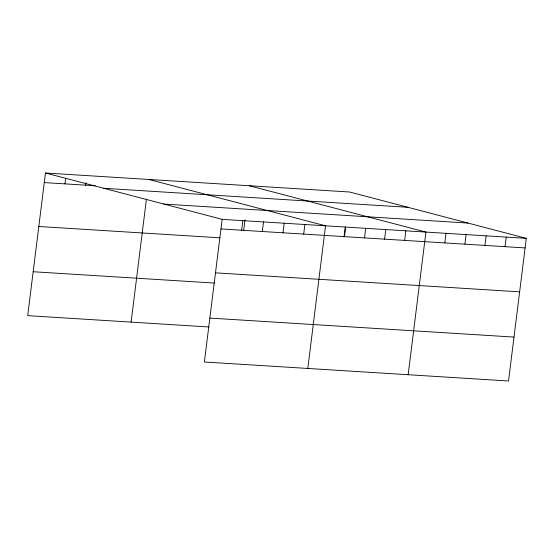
<?xml version="1.0" encoding="UTF-8"?>
<svg xmlns="http://www.w3.org/2000/svg" width="554" height="554" viewBox="0 0 554 554"><rect width="100%" height="100%" fill="white"/><g stroke="black" fill="none" stroke-linecap="round" stroke-linejoin="round"><path stroke-width="0.83" d="M45.47 173.007L222.154 219.342L204.384 361.991L508.53 380.993L526.3 238.352L349.616 192.009L45.47 173.007L27.7 315.648L208.9 326.971M64.957 183.873L65.656 178.291M85.641 185.168L85.939 182.772M131.111 322.109L146.422 199.177M241.641 230.215L242.832 220.637M243.635 230.783L245.007 219.806M262.319 231.51L263.517 221.932M283.004 232.798L284.195 223.22M303.689 234.093L304.88 224.515M307.795 368.452L325.558 225.803L148.881 179.468M344.006 237.057L345.267 226.925M344.443 236.641L345.634 227.064M364.518 237.895L365.709 228.317M384.587 239.148L385.785 229.571M404.662 240.401L405.853 230.824M408.166 374.726L425.929 232.078L249.245 185.735M444.814 242.908L446.005 233.331M464.882 244.162L466.08 234.584M484.958 245.422L486.149 235.838M505.033 246.675L506.224 237.098M44.272 182.585L95.115 185.763M103.771 188.298L407.924 207.3M163.845 204.052L467.991 223.054M222.154 219.342L526.3 238.352M220.956 228.927L525.109 247.929M38.808 226.496L220 237.818M215.485 272.838L519.638 291.84M33.171 271.737L214.363 283.059M209.855 318.079L514.001 337.081"/></g></svg>
